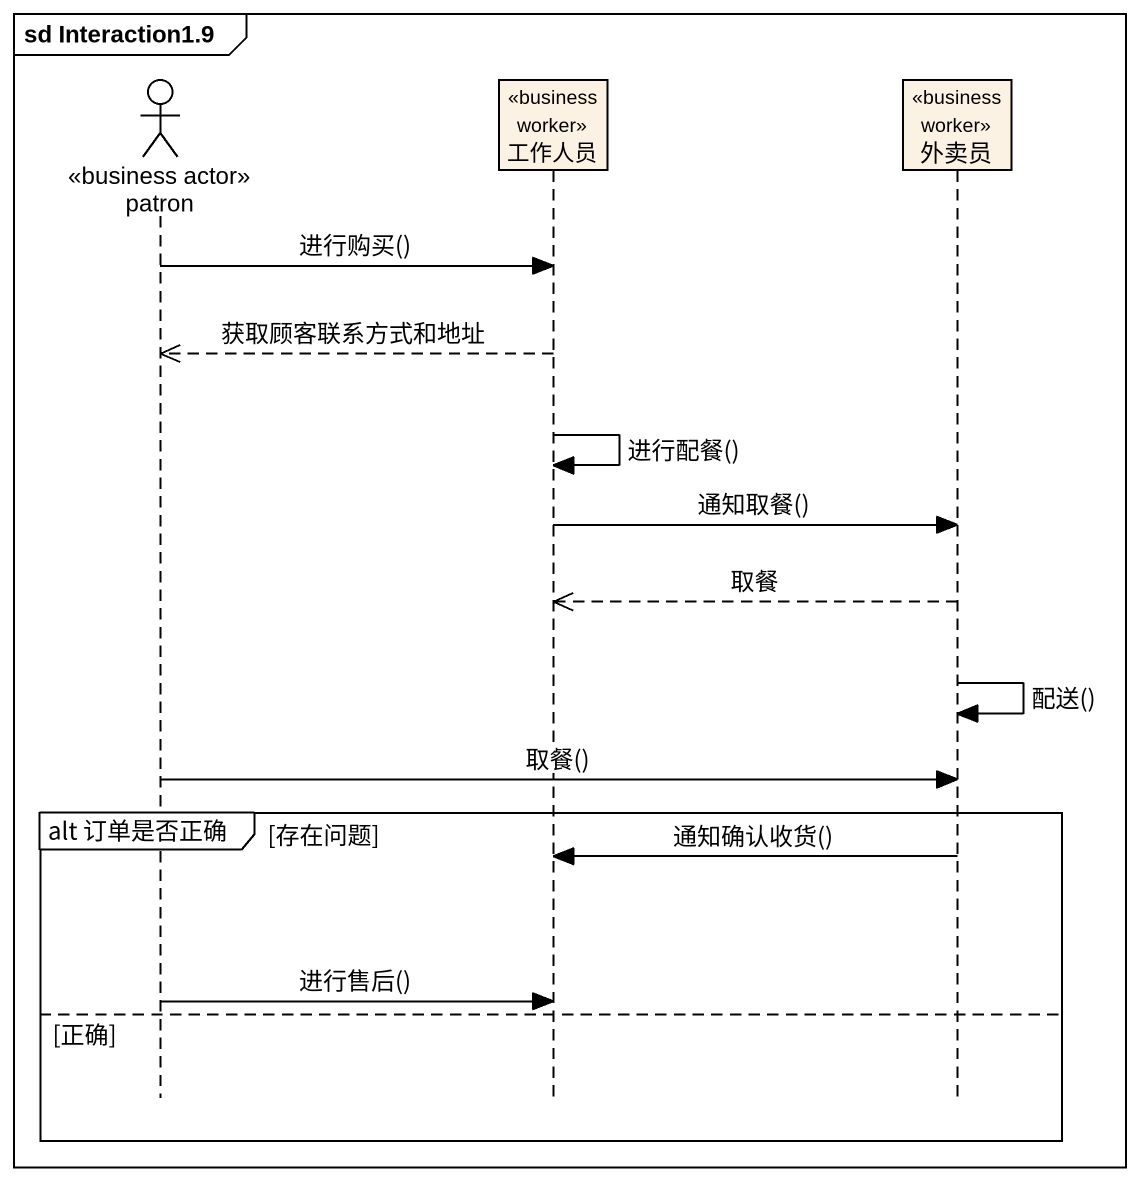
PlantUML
@startuml
mainframe sd Interaction1.9
hide footbox
actor patron <<business actor>>
participant 工作人员 <<business worker>>
participant 外卖员 <<business worker>>

patron -> 工作人员 : 进行购买()
工作人员 -->> patron : 获取顾客联系方式和地址
工作人员 -> 工作人员 : 进行配餐()
工作人员 -> 外卖员 : 通知取餐()
外卖员 -->> 工作人员 : 取餐
外卖员 -> 外卖员 : 配送()
patron -> 外卖员 : 取餐()
group alt 订单是否正确 [存在问题]
  外卖员 -> 工作人员 : 通知确认收货()
  patron -> 工作人员 : 进行售后()
else 正确
end
@enduml
